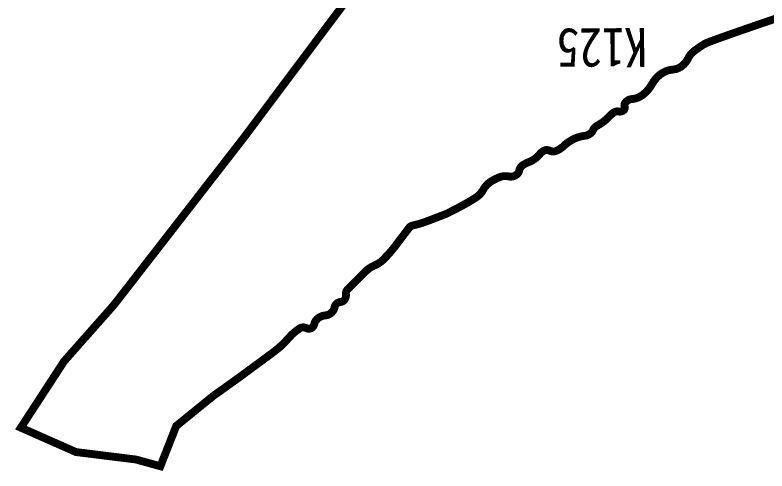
# Model space of a CAD drawing. Header units: millimetres. Extents: x 35362846 to 35427064, y 2977703 to 3025069.
# Drawn here: x 35400157 to 35405906, y 2978653 to 2982139 of the extents above; entities that cross this region are included whole.
import ezdxf
from ezdxf.enums import TextEntityAlignment as Align

# ---------------------------------------------------------------- set-up
doc = ezdxf.new("R2010")
doc.units = ezdxf.units.MM
doc.layers.add('station', color=1, linetype='Continuous', lineweight=70)
doc.layers.add('布线1', color=3, linetype='Continuous', lineweight=40)
doc.styles.add('GTF_XW', font='SIMHEI.TTF', dxfattribs={"width": 0.85})

msp = doc.modelspace()

# ---------------------------------------------------------------- linework, layer by layer
at = {"layer": '布线1', "color": 248, "const_width": 60}
msp.add_lwpolyline([(35405975.6, 2982113.2, 0.002231), (35405705.6, 2982020.5, 0.002155), (35405530.3, 2981958.5, 0.005125), (35405456.9, 2981931.4, 0.049353), (35405417.5, 2981911.7, 0.024534), (35405345, 2981861, 0.115882), (35405304.1, 2981810.4, -0.103567), (35405259.8, 2981752.9, -0.1577), (35405187, 2981722.5, 0.130861), (35405098.1, 2981690.8, 0.115851), (35405028.3, 2981613.8, -0.104784), (35404953.1, 2981527.1, -0.14357), (35404873.6, 2981497.1, 0.214961), (35404822.5, 2981469.2, 0.246247), (35404817.4, 2981438.2, -0.294624), (35404810.6, 2981412.2, -0.240011), (35404772.7, 2981401.7, 0.216808), (35404730.8, 2981391.9, 0.041041), (35404692, 2981356.7, -0.043616), (35404655.3, 2981323.8, -0.034606), (35404616.7, 2981298.7, 0.049288), (35404590, 2981280.3, 0.128835), (35404577.7, 2981262.7, -0.107555), (35404563.9, 2981241.1, -0.167398), (35404513.1, 2981216.2, 0.092222), (35404417.1, 2981185.7, 0.068661), (35404349.4, 2981136.5, -0.091172), (35404296.6, 2981101.6, -0.212899), (35404243, 2981102.5, 0.248855), (35404196.5, 2981100.1, 0.091862), (35404165.8, 2981073.1, -0.075663), (35404129.7, 2981039.2, -0.059679), (35404080.8, 2981013.5, 0.065528), (35404036.5, 2980989.6, 0.187628), (35404011.5, 2980950.8, -0.20373), (35403987.2, 2980915.6, -0.195315), (35403930.2, 2980905.3, 0.153865), (35403858, 2980898.2, 0.01717), (35403815.8, 2980878.4, 0.029829), (35403792.7, 2980864.8, 0.119264), (35403735.7, 2980802.7, -0.125525), (35403680.8, 2980744.2, -0.008236), (35403623.2, 2980708.8, -0.010686), (35403577.8, 2980683.3, -0.00468), (35403478.8, 2980631.5, -0.016456), (35403450, 2980618, -0.009644), (35403431.6, 2980610.5, -0.001433), (35403306.1, 2980562.5, -0.037406), (35403195.9, 2980529.9, 0.162664), (35403172.6, 2980516.1, 0.014971), (35403167.8, 2980510.2, 0.001343), (35403116, 2980442.1, 0.000408), (35403085.8, 2980402.2, -0.000524), (35403062.3, 2980371.1, -0.018894), (35403023.1, 2980323.1, -0.015918), (35402972.6, 2980269.6, -0.098207), (35402905.2, 2980224.7, 0.098386), (35402837.9, 2980179.9, 0.000263), (35402809.9, 2980151.8, 0.00017), (35402766.5, 2980108.5, 0.000384), (35402731.5, 2980073.4, 0.000414), (35402699, 2980040.8, 0.230911), (35402686.5, 2980003.8, -0.201987), (35402674.6, 2979961.2, -0.210805), (35402643.6, 2979945, 0.202888), (35402611.3, 2979928.6, 0.125583), (35402599.5, 2979904.3, -0.107489), (35402586.8, 2979875.6, -0.217646), (35402527.5, 2979842.3, 0.194799), (35402460.3, 2979808.3, 0.129201), (35402444.2, 2979775.8, -0.164421), (35402429.6, 2979750.9, -0.307666), (35402383.3, 2979745.5, 0.271737), (35402331.7, 2979742.8, 0.071509), (35402244.9, 2979665.9, -0.057439), (35402139.9, 2979567.4, -0.000614), (35402064.2, 2979511.4, -0.000309), (35401913.4, 2979400.3, -0.003086), (35401827.9, 2979338.1, -0.001734), (35401674.7, 2979229), (35401389, 2978996.9), (35401268, 2978689.2), (35401080.6, 2978740.8), (35400622.3, 2978797.8), (35400201, 2978984.3), (35400531.8, 2979491.8), (35400913, 2979923.1), (35401906.7, 2981202.7), (35402898.2, 2982527.4)], format="xyb", dxfattribs=at)

# ---------------------------------------------------------------- texts
at = {"layer": 'station', "color": 1, "style": 'GTF_XW', "width": 0.85}
msp.add_text('K125', height=300, rotation=180.56023, dxfattribs=at).set_placement((35404642.6, 2982037.9), align=Align.CENTER)

doc.saveas('drawing.dxf')
